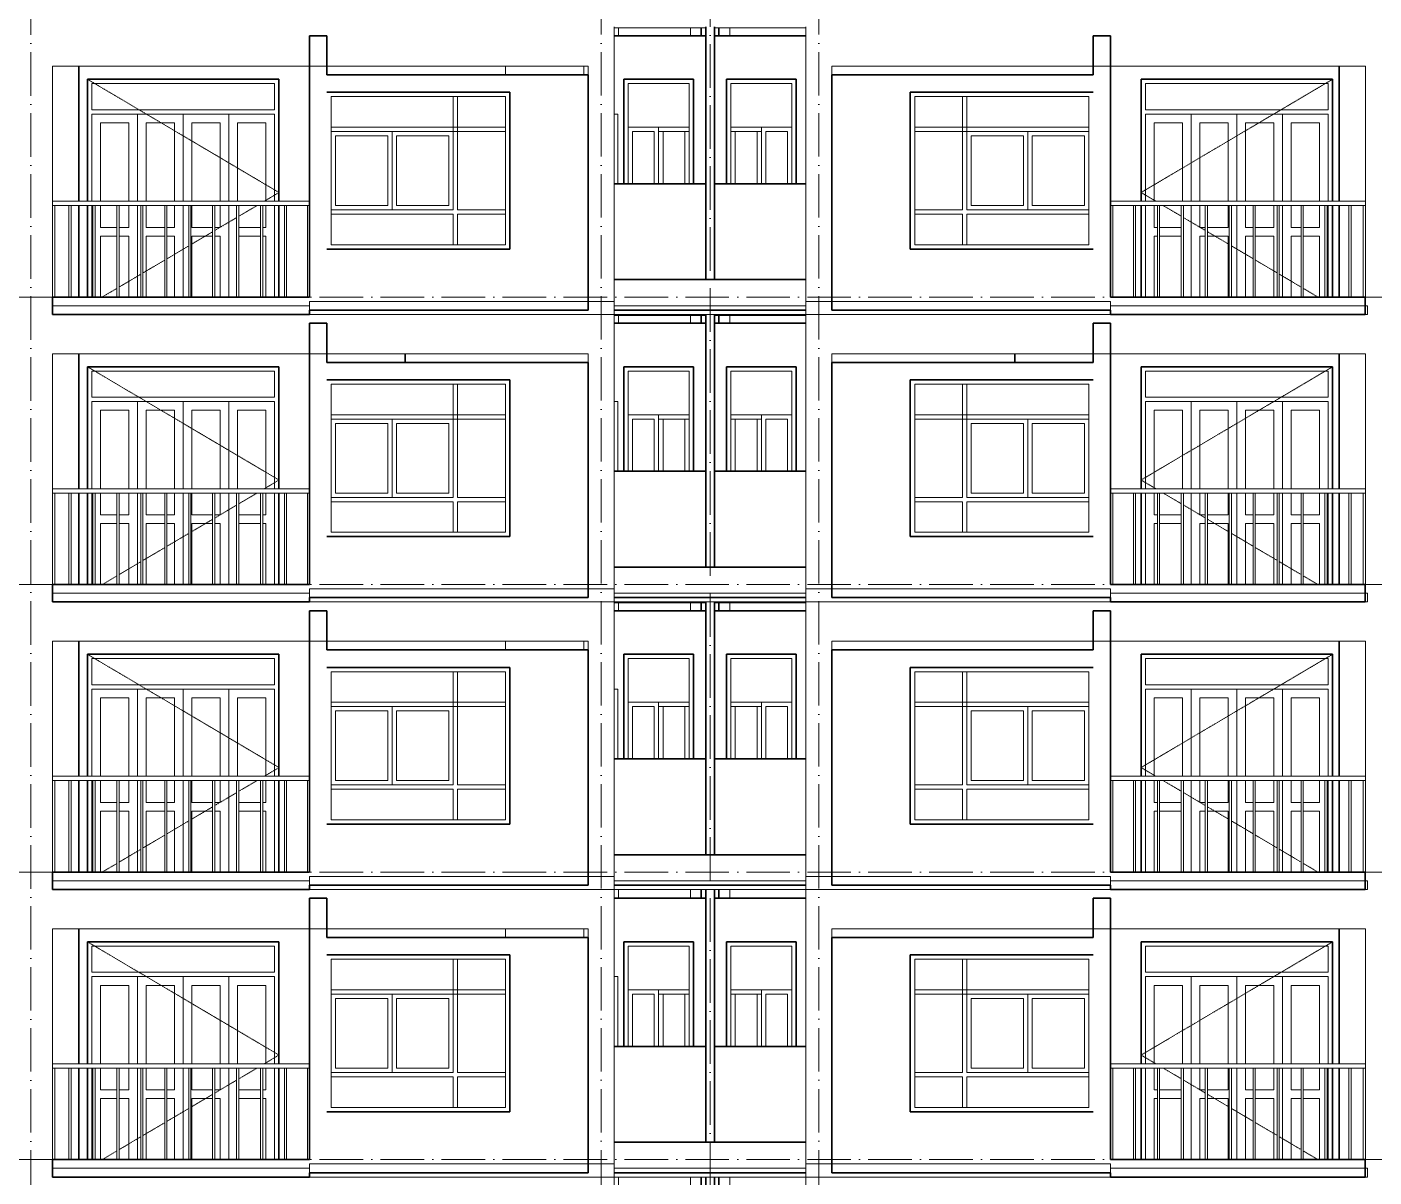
# Model space of a CAD drawing. Header units: millimetres. Extents: x -99196 to 12099, y -10111 to 93550.
# Drawn here: x -17046 to -1576, y 64600 to 77800 of the extents above; entities that cross this region are included whole.
import ezdxf

# ---------------------------------------------------------------- set-up
doc = ezdxf.new("R2010")
doc.units = ezdxf.units.MM
doc.linetypes.add('Dash 1_16__2_', pattern=[3.175, 1.5875, -1.5875])
doc.linetypes.add('Grid Line', pattern=[14, 10, -2, 0, -2])
for name, color, linetype, lineweight in [('CUA', 31, 'Continuous', 9), ('NET CAT', 3, 'Continuous', 5), ('NET CATConcrete', 3, 'Continuous', 5), ('NET THAY 1', 41, 'Continuous', 5), ('NET THAY 2', 55, 'Continuous', 5), ('NET-THAY', 2, 'Continuous', 15), ('TRUC', 225, 'Continuous', 5)]:
    doc.layers.add(name, color=color, linetype=linetype, lineweight=lineweight)

# ---------------------------------------------------------------- blocks, each defined once
blk = doc.blocks.new('ALC1807-ASCENT PLAZA-TANG DIEN HINH-TANG 5_rvt-13-MẶT ĐỨNG 14-1')
at = {"layer": 'NET-THAY', "color": 50, "lineweight": 35}
for p, q in [((-9301, 64500), (-9301, 64600)), ((-9251, 61700), (-9251, 64600)), ((-9151, 64600), (-9151, 61700)), ((-9101, 64600), (-9101, 64500))]:
    blk.add_line(p, q, dxfattribs=at)
blk = doc.blocks.new('CUA LO GIA - DB6-60239-MẶT ĐỨNG 14-1')
at = {"layer": 'CUA', "color": 90, "linetype": 'Dash 1_16__2_'}
for p, q in [((-4251, 23100), (-2051, 24400)), ((-4251, 23100), (-4081, 23000)), ((-3997, 22950), (-3789, 22828)), ((-3764, 22813), (-3514, 22665)), ((-3489, 22650), (-3239, 22503)), ((-3214, 22488), (-2964, 22340)), ((-2939, 22325), (-2689, 22178)), ((-2664, 22163), (-2414, 22015)), ((-2389, 22000), (-2220, 21900))]:
    blk.add_line(p, q, dxfattribs=at)
at = {"layer": 'CUA', "color": 90}
for p, q in [((-2051, 24400), (-4251, 24400)), ((-4251, 24400), (-4251, 23000)), ((-4201, 24050), (-4201, 24350)), ((-4201, 24350), (-2101, 24350)), ((-2101, 24350), (-2101, 24050)), ((-2051, 23000), (-2051, 24400)), ((-2101, 24050), (-4201, 24050)), ((-4201, 24000), (-2101, 24000)), ((-4201, 23000), (-4201, 24000)), ((-3676, 23000), (-3676, 24000)), ((-3151, 24000), (-3676, 24000)), ((-3151, 24000), (-3151, 23000)), ((-2626, 24000), (-3151, 24000)), ((-3151, 23000), (-3151, 24000)), ((-2626, 24000), (-2626, 23000)), ((-2101, 24000), (-2101, 23000)), ((-4101, 23900), (-4101, 23000)), ((-4101, 23900), (-3776, 23900)), ((-3776, 23000), (-3776, 23900)), ((-3576, 23900), (-3251, 23900)), ((-3576, 23900), (-3576, 23000)), ((-3251, 23000), (-3251, 23900)), ((-3051, 23900), (-3051, 23000)), ((-3051, 23900), (-2726, 23900)), ((-2726, 23000), (-2726, 23900)), ((-2526, 23900), (-2201, 23900)), ((-2526, 23900), (-2526, 23000)), ((-2201, 23000), (-2201, 23900)), ((-4251, 22950), (-4251, 21900)), ((-4201, 21900), (-4201, 22950)), ((-4101, 22950), (-4101, 22700)), ((-3676, 21900), (-3676, 22950)), ((-3576, 22950), (-3576, 22700)), ((-3251, 22700), (-3251, 22950)), ((-3151, 22950), (-3151, 21900)), ((-3151, 21900), (-3151, 22950)), ((-3051, 22950), (-3051, 22700)), ((-2726, 22700), (-2726, 22950)), ((-2626, 22950), (-2626, 21900)), ((-2526, 22950), (-2526, 22700)), ((-2201, 22700), (-2201, 22950)), ((-2101, 22950), (-2101, 21900)), ((-2051, 21900), (-2051, 22950)), ((-4101, 22700), (-4064, 22700)), ((-4064, 22600), (-4101, 22600)), ((-4101, 22600), (-4101, 21900)), ((-4039, 22700), (-3789, 22700)), ((-3789, 22600), (-4039, 22600)), ((-3576, 22700), (-3514, 22700)), ((-3576, 22600), (-3576, 21900)), ((-3514, 22600), (-3576, 22600)), ((-3489, 22700), (-3251, 22700)), ((-3251, 22600), (-3489, 22600)), ((-3251, 21900), (-3251, 22600)), ((-3051, 22700), (-2964, 22700)), ((-2964, 22600), (-3051, 22600)), ((-3051, 22600), (-3051, 21900)), ((-2939, 22700), (-2726, 22700)), ((-2726, 22600), (-2939, 22600)), ((-2726, 21900), (-2726, 22600)), ((-2526, 22700), (-2414, 22700)), ((-2526, 22600), (-2526, 21900)), ((-2414, 22600), (-2526, 22600)), ((-2389, 22700), (-2201, 22700)), ((-2201, 22600), (-2389, 22600)), ((-2201, 21900), (-2201, 22600))]:
    blk.add_line(p, q, dxfattribs=at)
blk = doc.blocks.new('X-PHONG NGU 2 - X-PHONG NGU 2_Recovery_-201132-MẶT ĐỨNG 14-1')
at = {"layer": 'CUA', "color": 90}
for p, q in [((-6851, 24200), (-4851, 24200)), ((-6851, 24200), (-6851, 22500)), ((-6251, 24200), (-6301, 24200)), ((-6301, 22900), (-6301, 24200)), ((-6251, 24200), (-6251, 22900)), ((-4851, 22500), (-4851, 24200)), ((-4851, 23850), (-6851, 23850)), ((-6851, 23850), (-6851, 23800)), ((-4851, 23800), (-4851, 23850)), ((-6851, 23800), (-4851, 23800)), ((-6201, 23750), (-6201, 22950)), ((-6201, 23750), (-5601, 23750)), ((-5601, 22950), (-5601, 23750)), ((-5551, 22900), (-5551, 23800)), ((-4851, 23800), (-5551, 23800)), ((-5501, 23750), (-4901, 23750)), ((-5501, 23750), (-5501, 22950)), ((-4901, 22950), (-4901, 23750)), ((-4851, 23800), (-4851, 22900)), ((-6851, 22900), (-6301, 22900)), ((-6851, 22850), (-6851, 22900)), ((-6251, 22900), (-4851, 22900)), ((-6201, 22950), (-5601, 22950)), ((-4851, 22900), (-5551, 22900)), ((-5501, 22950), (-4901, 22950)), ((-4851, 22900), (-4851, 22850)), ((-6301, 22850), (-6851, 22850)), ((-6301, 22500), (-6301, 22850)), ((-6251, 22850), (-6251, 22500)), ((-4851, 22850), (-6251, 22850)), ((-6851, 22500), (-4851, 22500)), ((-6251, 22500), (-6301, 22500))]:
    blk.add_line(p, q, dxfattribs=at)
blk = doc.blocks.new('X-PHONG NGU 1 - X-PHONG NGU 850-201135-MẶT ĐỨNG 14-1')
at = {"layer": 'CUA', "color": 90}
for p, q in [((-8211, 24400), (-9011, 24400)), ((-9011, 23200), (-9011, 24400)), ((-8961, 24350), (-8961, 23200)), ((-8961, 24350), (-8261, 24350)), ((-8261, 23200), (-8261, 24350)), ((-8211, 24400), (-8211, 23200)), ((-8961, 23850), (-8611, 23850)), ((-8611, 23200), (-8611, 23850)), ((-8261, 23850), (-8611, 23850)), ((-8261, 23850), (-8261, 23200)), ((-8961, 23800), (-8611, 23800)), ((-8911, 23800), (-8911, 23200)), ((-8911, 23800), (-8661, 23800)), ((-8661, 23200), (-8661, 23800)), ((-8561, 23800), (-8311, 23800)), ((-8561, 23800), (-8561, 23200)), ((-8311, 23200), (-8311, 23800))]:
    blk.add_line(p, q, dxfattribs=at)
blk = doc.blocks.new('Railing - 25mm-V356-MẶT ĐỨNG 14-1')
at = {"layer": 'NET THAY 2', "color": 90, "lineweight": 9}
for p, q in [((-1864, 21900), (-1864, 22950)), ((-1839, 21900), (-1839, 22950))]:
    blk.add_line(p, q, dxfattribs=at)
blk = doc.blocks.new('Railing - 25mm-V357-MẶT ĐỨNG 14-1')
at = {"layer": 'NET THAY 2', "color": 90, "lineweight": 9}
blk.add_line((-1701, 21900), (-1701, 22950), dxfattribs=at)
blk = doc.blocks.new('Railing - 25mm-V358-MẶT ĐỨNG 14-1')
at = {"layer": 'NET THAY 2', "color": 90, "lineweight": 9}
blk.add_line((-4577, 21900), (-4577, 22950), dxfattribs=at)
blk = doc.blocks.new('Railing - Railing-V369-MẶT ĐỨNG 14-1')
for name, p in [('Railing - 25mm-V358-MẶT ĐỨNG 14-1', (0, 3300)), ('Railing - 25mm-V356-MẶT ĐỨNG 14-1', (-2475, 3300)), ('Railing - 25mm-V356-MẶT ĐỨNG 14-1', (-2200, 3300)), ('Railing - 25mm-V356-MẶT ĐỨNG 14-1', (-1925, 3300)), ('Railing - 25mm-V356-MẶT ĐỨNG 14-1', (-1650, 3300)), ('Railing - 25mm-V356-MẶT ĐỨNG 14-1', (-1375, 3300)), ('Railing - 25mm-V356-MẶT ĐỨNG 14-1', (-1100, 3300)), ('Railing - 25mm-V356-MẶT ĐỨNG 14-1', (-825, 3300)), ('Railing - 25mm-V356-MẶT ĐỨNG 14-1', (-550, 3300)), ('Railing - 25mm-V356-MẶT ĐỨNG 14-1', (-275, 3300)), ('Railing - 25mm-V356-MẶT ĐỨNG 14-1', (0, 3300)), ('Railing - 25mm-V357-MẶT ĐỨNG 14-1', (0, 3300))]:
    blk.add_blockref(name, p)
blk = doc.blocks.new('Top Rail Type - Top Rail_Internal_-208136-MẶT ĐỨNG 14-1')
at = {"layer": 'NET THAY 1', "color": 90, "lineweight": 9}
for p, q in [((-1676, 23000), (-4601, 23000)), ((-1676, 22950), (-4601, 22950))]:
    blk.add_line(p, q, dxfattribs=at)
blk = doc.blocks.new('CUA LO GIA - DB6-202766-MẶT ĐỨNG 14-1')
at = {"layer": 'CUA', "color": 90, "linetype": 'Dash 1_16__2_'}
for p, q in [((-14151, 23100), (-16351, 24400)), ((-14151, 23100), (-14320, 23000)), ((-14404, 22950), (-14613, 22827)), ((-14638, 22812), (-14888, 22664)), ((-14913, 22649), (-15163, 22502)), ((-15188, 22487), (-15438, 22339)), ((-15463, 22324), (-15713, 22177)), ((-15738, 22162), (-15988, 22014)), ((-16013, 21999), (-16181, 21900))]:
    blk.add_line(p, q, dxfattribs=at)
at = {"layer": 'CUA', "color": 90}
for p, q in [((-16351, 24400), (-16351, 23000)), ((-14151, 24400), (-16351, 24400)), ((-16301, 24050), (-16301, 24350)), ((-16301, 24350), (-14201, 24350)), ((-14201, 24350), (-14201, 24050)), ((-14151, 23000), (-14151, 24400)), ((-14201, 24050), (-16301, 24050)), ((-16301, 23000), (-16301, 24000)), ((-16301, 24000), (-14201, 24000)), ((-15776, 23000), (-15776, 24000)), ((-15251, 24000), (-15776, 24000)), ((-14726, 24000), (-15251, 24000)), ((-15251, 23000), (-15251, 24000)), ((-15251, 24000), (-15251, 23000)), ((-14726, 24000), (-14726, 23000)), ((-14201, 24000), (-14201, 23000)), ((-16201, 23900), (-16201, 23000)), ((-16201, 23900), (-15876, 23900)), ((-15876, 23000), (-15876, 23900)), ((-15676, 23900), (-15351, 23900)), ((-15676, 23900), (-15676, 23000)), ((-15351, 23000), (-15351, 23900)), ((-15151, 23900), (-15151, 23000)), ((-15151, 23900), (-14826, 23900)), ((-14826, 23000), (-14826, 23900)), ((-14626, 23900), (-14301, 23900)), ((-14626, 23900), (-14626, 23000)), ((-14301, 23000), (-14301, 23900)), ((-16351, 22950), (-16351, 21900)), ((-16301, 21900), (-16301, 22950)), ((-16201, 22950), (-16201, 22700)), ((-15876, 22700), (-15876, 22950)), ((-15776, 21900), (-15776, 22950)), ((-15676, 22950), (-15676, 22700)), ((-15351, 22700), (-15351, 22950)), ((-15251, 21900), (-15251, 22950)), ((-15251, 22950), (-15251, 21900)), ((-15151, 22950), (-15151, 22700)), ((-14826, 22700), (-14826, 22950)), ((-14726, 22950), (-14726, 21900)), ((-14301, 22700), (-14301, 22950)), ((-14201, 22950), (-14201, 21900)), ((-14151, 21900), (-14151, 22950)), ((-16201, 22700), (-16013, 22700)), ((-16013, 22600), (-16201, 22600)), ((-16201, 22600), (-16201, 21900)), ((-15988, 22700), (-15876, 22700)), ((-15876, 22600), (-15988, 22600)), ((-15876, 21900), (-15876, 22600)), ((-15676, 22700), (-15463, 22700)), ((-15676, 22600), (-15676, 21900)), ((-15463, 22600), (-15676, 22600)), ((-15438, 22700), (-15351, 22700)), ((-15351, 22600), (-15438, 22600)), ((-15351, 21900), (-15351, 22600)), ((-15151, 22700), (-14913, 22700)), ((-14913, 22600), (-15151, 22600)), ((-15151, 22600), (-15151, 21900)), ((-14888, 22700), (-14826, 22700)), ((-14826, 22600), (-14888, 22600)), ((-14826, 21900), (-14826, 22600)), ((-14613, 22700), (-14363, 22700)), ((-14363, 22600), (-14613, 22600)), ((-14338, 22700), (-14301, 22700)), ((-14301, 22600), (-14338, 22600)), ((-14301, 21900), (-14301, 22600))]:
    blk.add_line(p, q, dxfattribs=at)
blk = doc.blocks.new('X-PHONG NGU 2 - X-PHONG NGU 2_Recovery_-V359-MẶT ĐỨNG 14-1')
at = {"layer": 'CUA', "color": 90}
for p, q in [((-13551, 24200), (-13551, 22500)), ((-13551, 24200), (-11551, 24200)), ((-12101, 24200), (-12151, 24200)), ((-12151, 22900), (-12151, 24200)), ((-12101, 24200), (-12101, 22900)), ((-11551, 22500), (-11551, 24200)), ((-13551, 23850), (-13551, 23800)), ((-11551, 23850), (-13551, 23850)), ((-11551, 23800), (-11551, 23850)), ((-13551, 23800), (-11551, 23800)), ((-12851, 23800), (-13551, 23800)), ((-13551, 22900), (-13551, 23800)), ((-13501, 23750), (-13501, 22950)), ((-13501, 23750), (-12901, 23750)), ((-12901, 22950), (-12901, 23750)), ((-12851, 23800), (-12851, 22900)), ((-12801, 23750), (-12201, 23750)), ((-12801, 23750), (-12801, 22950)), ((-12201, 22950), (-12201, 23750)), ((-13551, 22900), (-12151, 22900)), ((-13551, 22850), (-13551, 22900)), ((-12851, 22900), (-13551, 22900)), ((-13501, 22950), (-12901, 22950)), ((-12801, 22950), (-12201, 22950)), ((-12101, 22900), (-11551, 22900)), ((-11551, 22900), (-11551, 22850)), ((-12151, 22850), (-13551, 22850)), ((-12151, 22500), (-12151, 22850)), ((-12101, 22850), (-12101, 22500)), ((-11551, 22850), (-12101, 22850)), ((-13551, 22500), (-11551, 22500)), ((-12101, 22500), (-12151, 22500))]:
    blk.add_line(p, q, dxfattribs=at)
blk = doc.blocks.new('X-PHONG NGU 1 - X-PHONG NGU 850-202769-MẶT ĐỨNG 14-1')
at = {"layer": 'CUA', "color": 90}
for p, q in [((-10191, 23200), (-10191, 24400)), ((-9391, 24400), (-10191, 24400)), ((-10141, 24350), (-10141, 23200)), ((-10141, 24350), (-9441, 24350)), ((-9441, 23200), (-9441, 24350)), ((-9391, 24400), (-9391, 23200)), ((-9791, 23850), (-10141, 23850)), ((-10141, 23200), (-10141, 23850)), ((-9791, 23850), (-9791, 23200)), ((-9791, 23850), (-9441, 23850)), ((-10091, 23800), (-10091, 23200)), ((-10091, 23800), (-9841, 23800)), ((-9841, 23200), (-9841, 23800)), ((-9791, 23800), (-9441, 23800)), ((-9741, 23800), (-9491, 23800)), ((-9741, 23800), (-9741, 23200)), ((-9491, 23200), (-9491, 23800))]:
    blk.add_line(p, q, dxfattribs=at)
blk = doc.blocks.new('Railing - Railing-227105-MẶT ĐỨNG 14-1')
at = {"extrusion": (0, 0, -1), "zscale": -1}
for name, p in [('Railing - 25mm-V357-MẶT ĐỨNG 14-1', (18426, 0)), ('Railing - 25mm-V356-MẶT ĐỨNG 14-1', (18402, 0)), ('Railing - 25mm-V356-MẶT ĐỨNG 14-1', (18127, 0)), ('Railing - 25mm-V356-MẶT ĐỨNG 14-1', (17852, 0)), ('Railing - 25mm-V356-MẶT ĐỨNG 14-1', (17577, 0)), ('Railing - 25mm-V356-MẶT ĐỨNG 14-1', (17302, 0)), ('Railing - 25mm-V356-MẶT ĐỨNG 14-1', (17027, 0)), ('Railing - 25mm-V356-MẶT ĐỨNG 14-1', (16752, 0)), ('Railing - 25mm-V356-MẶT ĐỨNG 14-1', (16477, 0)), ('Railing - 25mm-V356-MẶT ĐỨNG 14-1', (16202, 0)), ('Railing - 25mm-V356-MẶT ĐỨNG 14-1', (15927, 0)), ('Railing - 25mm-V358-MẶT ĐỨNG 14-1', (18402, 0))]:
    blk.add_blockref(name, p, dxfattribs=at)
blk = doc.blocks.new('Top Rail Type - Top Rail_Internal_-227106-MẶT ĐỨNG 14-1')
at = {"layer": 'NET THAY 1', "color": 90, "lineweight": 9}
for p, q in [((-13801, 23000), (-16751, 23000)), ((-16751, 22950), (-13801, 22950))]:
    blk.add_line(p, q, dxfattribs=at)
blk = doc.blocks.new('CUA SAN PHOI LUA - CUA SAN PHOI LUA-202767-MẶT ĐỨNG 14-1')
at = {"layer": 'CUA', "color": 90}
for q in [(-10301, 24000), (-10261, 23200)]:
    blk.add_line((-10261, 24000), q, dxfattribs=at)
blk = doc.blocks.new('ALC1807-ASCENT PLAZA-TANG DIEN HINH-TANG 5_rvt-14-MẶT ĐỨNG 14-1')
at = {"layer": 'NET-THAY', "color": 50, "lineweight": 35}
for p, q in [((-13801, 64800), (-13801, 67800)), ((-13801, 67800), (-13601, 67800)), ((-13601, 67800), (-13601, 67350)), ((-9301, 67800), (-10301, 67800)), ((-9301, 67800), (-9301, 67900)), ((-9301, 67800), (-9251, 67800)), ((-9251, 65000), (-9251, 67900)), ((-9151, 67900), (-9151, 65000)), ((-9151, 67800), (-9101, 67800)), ((-9101, 67900), (-9101, 67800)), ((-8101, 67800), (-9101, 67800)), ((-4801, 67350), (-4801, 67800)), ((-4801, 67800), (-4601, 67800)), ((-4601, 67800), (-4601, 64800)), ((-16451, 65900), (-16451, 67450)), ((-1976, 67450), (-1976, 65900)), ((-16351, 65900), (-16351, 67300)), ((-16351, 67300), (-14151, 67300)), ((-14151, 67300), (-14151, 65900)), ((-10601, 67350), (-13601, 67350)), ((-10601, 64650), (-10601, 67350)), ((-10191, 67300), (-9391, 67300)), ((-10191, 66100), (-10191, 67300)), ((-9391, 67300), (-9391, 66100)), ((-9011, 67300), (-8211, 67300)), ((-9011, 66100), (-9011, 67300)), ((-8211, 67300), (-8211, 66100)), ((-4801, 67350), (-7801, 67350)), ((-7801, 67350), (-7801, 64650)), ((-4251, 65900), (-4251, 67300)), ((-4251, 67300), (-2051, 67300)), ((-2051, 67300), (-2051, 65900)), ((-13601, 67150), (-11501, 67150)), ((-11501, 67150), (-11501, 65350)), ((-6901, 65350), (-6901, 67150)), ((-6901, 67150), (-4801, 67150)), ((-9251, 66100), (-10301, 66100)), ((-8101, 66100), (-9141, 66100)), ((-16451, 64800), (-16451, 65850)), ((-16351, 64800), (-16351, 65850)), ((-14151, 65850), (-14151, 64800)), ((-4251, 64800), (-4251, 65850)), ((-2051, 65850), (-2051, 64800)), ((-1976, 65850), (-1976, 64800)), ((-11501, 65350), (-13601, 65350)), ((-4801, 65350), (-6901, 65350)), ((-9251, 65000), (-10301, 65000)), ((-8101, 65000), (-9251, 65000)), ((-13801, 64800), (-16751, 64800)), ((-16751, 64800), (-16751, 64600)), ((-1676, 64800), (-4601, 64800)), ((-1676, 64600), (-1676, 64800)), ((-16751, 64600), (-13801, 64600)), ((-13601, 64650), (-13801, 64650)), ((-13801, 64600), (-13801, 64650)), ((-13601, 64650), (-10601, 64650)), ((-10301, 64650), (-9251, 64650)), ((-9251, 64650), (-8101, 64650)), ((-7801, 64650), (-4801, 64650)), ((-4601, 64650), (-4801, 64650)), ((-4601, 64650), (-4601, 64600)), ((-4601, 64600), (-1676, 64600))]:
    blk.add_line(p, q, dxfattribs=at)
at = {"color": 50, "lineweight": 35}
for name, p in [('CUA LO GIA - DB6-202766-MẶT ĐỨNG 14-1', (0, 42900)), ('X-PHONG NGU 1 - X-PHONG NGU 850-202769-MẶT ĐỨNG 14-1', (0, 42900)), ('X-PHONG NGU 1 - X-PHONG NGU 850-201135-MẶT ĐỨNG 14-1', (0, 42900)), ('CUA LO GIA - DB6-60239-MẶT ĐỨNG 14-1', (0, 42900)), ('X-PHONG NGU 2 - X-PHONG NGU 2_Recovery_-V359-MẶT ĐỨNG 14-1', (0, 42900)), ('X-PHONG NGU 2 - X-PHONG NGU 2_Recovery_-201132-MẶT ĐỨNG 14-1', (0, 42900)), ('CUA SAN PHOI LUA - CUA SAN PHOI LUA-202767-MẶT ĐỨNG 14-1', (0, 42900)), ('Top Rail Type - Top Rail_Internal_-227106-MẶT ĐỨNG 14-1', (0, 42900)), ('Railing - Railing-227105-MẶT ĐỨNG 14-1', (0, 42900)), ('Top Rail Type - Top Rail_Internal_-208136-MẶT ĐỨNG 14-1', (0, 42900)), ('Railing - Railing-V369-MẶT ĐỨNG 14-1', (0, 39600))]:
    blk.add_blockref(name, p, dxfattribs=at)
blk = doc.blocks.new('ALC1807-ASCENT PLAZA-TANG DIEN HINH-TANG 5_rvt-15-MẶT ĐỨNG 14-1')
at = {"layer": 'NET-THAY', "color": 50, "lineweight": 35}
for p, q in [((-9301, 71100), (-9301, 71190)), ((-9251, 68300), (-9251, 71200)), ((-9151, 71200), (-9151, 68300)), ((-9101, 71190), (-9101, 71100)), ((-13801, 68100), (-13801, 71100)), ((-13801, 71100), (-13601, 71100)), ((-13601, 71100), (-13601, 70650)), ((-9301, 71100), (-10301, 71100)), ((-9301, 71100), (-9251, 71100)), ((-9151, 71100), (-9101, 71100)), ((-8101, 71100), (-9101, 71100)), ((-4801, 70650), (-4801, 71100)), ((-4801, 71100), (-4601, 71100)), ((-4601, 71100), (-4601, 68100)), ((-16451, 69200), (-16451, 70750)), ((-1976, 70750), (-1976, 69200)), ((-16351, 69200), (-16351, 70600)), ((-16351, 70600), (-14151, 70600)), ((-14151, 70600), (-14151, 69200)), ((-10601, 70650), (-13601, 70650)), ((-10601, 67950), (-10601, 70650)), ((-10191, 70600), (-9391, 70600)), ((-10191, 69400), (-10191, 70600)), ((-9391, 70600), (-9391, 69400)), ((-9011, 70600), (-8211, 70600)), ((-9011, 69400), (-9011, 70600)), ((-8211, 70600), (-8211, 69400)), ((-4801, 70650), (-7801, 70650)), ((-7801, 70650), (-7801, 67950)), ((-4251, 69200), (-4251, 70600)), ((-4251, 70600), (-2051, 70600)), ((-2051, 70600), (-2051, 69200)), ((-13601, 70450), (-11501, 70450)), ((-11501, 70450), (-11501, 68650)), ((-6901, 68650), (-6901, 70450)), ((-6901, 70450), (-4801, 70450)), ((-9251, 69400), (-10301, 69400)), ((-8101, 69400), (-9141, 69400)), ((-16451, 68100), (-16451, 69150)), ((-16351, 68100), (-16351, 69150)), ((-14151, 69150), (-14151, 68100)), ((-4251, 68100), (-4251, 69150)), ((-2051, 69150), (-2051, 68100)), ((-1976, 69150), (-1976, 68100)), ((-11501, 68650), (-13601, 68650)), ((-4801, 68650), (-6901, 68650)), ((-9251, 68300), (-10301, 68300)), ((-8101, 68300), (-9251, 68300)), ((-13801, 68100), (-16751, 68100)), ((-16751, 68100), (-16751, 67900)), ((-1676, 68100), (-4601, 68100)), ((-1676, 67900), (-1676, 68100)), ((-13601, 67950), (-13801, 67950)), ((-13801, 67900), (-13801, 67950)), ((-13601, 67950), (-10601, 67950)), ((-10301, 67950), (-9251, 67950)), ((-9251, 67950), (-8101, 67950)), ((-7801, 67950), (-4801, 67950)), ((-4601, 67950), (-4801, 67950)), ((-4601, 67950), (-4601, 67900)), ((-16751, 67900), (-13801, 67900)), ((-4601, 67900), (-1676, 67900))]:
    blk.add_line(p, q, dxfattribs=at)
at = {"color": 50, "lineweight": 35}
for name, p in [('CUA LO GIA - DB6-202766-MẶT ĐỨNG 14-1', (0, 46200)), ('X-PHONG NGU 1 - X-PHONG NGU 850-202769-MẶT ĐỨNG 14-1', (0, 46200)), ('X-PHONG NGU 1 - X-PHONG NGU 850-201135-MẶT ĐỨNG 14-1', (0, 46200)), ('CUA LO GIA - DB6-60239-MẶT ĐỨNG 14-1', (0, 46200)), ('X-PHONG NGU 2 - X-PHONG NGU 2_Recovery_-V359-MẶT ĐỨNG 14-1', (0, 46200)), ('X-PHONG NGU 2 - X-PHONG NGU 2_Recovery_-201132-MẶT ĐỨNG 14-1', (0, 46200)), ('CUA SAN PHOI LUA - CUA SAN PHOI LUA-202767-MẶT ĐỨNG 14-1', (0, 46200)), ('Top Rail Type - Top Rail_Internal_-227106-MẶT ĐỨNG 14-1', (0, 46200)), ('Top Rail Type - Top Rail_Internal_-208136-MẶT ĐỨNG 14-1', (0, 46200)), ('Railing - Railing-227105-MẶT ĐỨNG 14-1', (0, 46200)), ('Railing - Railing-V369-MẶT ĐỨNG 14-1', (0, 42900))]:
    blk.add_blockref(name, p, dxfattribs=at)
blk = doc.blocks.new('ALC1807-ASCENT PLAZA-TANG DIEN HINH-TANG 5_rvt-16-MẶT ĐỨNG 14-1')
at = {"layer": 'NET-THAY', "color": 50, "lineweight": 35}
for p, q in [((-9301, 74400), (-9301, 74490)), ((-9251, 71600), (-9251, 74500)), ((-9151, 74500), (-9151, 71600)), ((-9101, 74490), (-9101, 74400)), ((-13801, 71400), (-13801, 74400)), ((-13801, 74400), (-13601, 74400)), ((-13601, 74400), (-13601, 73950)), ((-9301, 74400), (-10301, 74400)), ((-9301, 74400), (-9251, 74400)), ((-9151, 74400), (-9101, 74400)), ((-8101, 74400), (-9101, 74400)), ((-4801, 73950), (-4801, 74400)), ((-4801, 74400), (-4601, 74400)), ((-4601, 74400), (-4601, 71400)), ((-16451, 72500), (-16451, 74050)), ((-10601, 73950), (-13601, 73950)), ((-12701, 74050), (-12701, 73950)), ((-10601, 71250), (-10601, 73950)), ((-4801, 73950), (-7801, 73950)), ((-7801, 73950), (-7801, 71250)), ((-5701, 73950), (-5701, 74050)), ((-1976, 74050), (-1976, 72500)), ((-16351, 72500), (-16351, 73900)), ((-16351, 73900), (-14151, 73900)), ((-14151, 73900), (-14151, 72500)), ((-10191, 73900), (-9391, 73900)), ((-10191, 72700), (-10191, 73900)), ((-9391, 73900), (-9391, 72700)), ((-9011, 73900), (-8211, 73900)), ((-9011, 72700), (-9011, 73900)), ((-8211, 73900), (-8211, 72700)), ((-4251, 72500), (-4251, 73900)), ((-4251, 73900), (-2051, 73900)), ((-2051, 73900), (-2051, 72500)), ((-13601, 73750), (-11501, 73750)), ((-11501, 73750), (-11501, 71950)), ((-6901, 71950), (-6901, 73750)), ((-6901, 73750), (-4801, 73750)), ((-9251, 72700), (-10301, 72700)), ((-8101, 72700), (-9141, 72700)), ((-16451, 71400), (-16451, 72450)), ((-16351, 71400), (-16351, 72450)), ((-14151, 72450), (-14151, 71400)), ((-4251, 71400), (-4251, 72450)), ((-2051, 72450), (-2051, 71400)), ((-1976, 72450), (-1976, 71400)), ((-11501, 71950), (-13601, 71950)), ((-4801, 71950), (-6901, 71950)), ((-9251, 71600), (-10301, 71600)), ((-8101, 71600), (-9251, 71600)), ((-13801, 71400), (-16751, 71400)), ((-16751, 71400), (-16751, 71200)), ((-1676, 71400), (-4601, 71400)), ((-1676, 71200), (-1676, 71400)), ((-16751, 71200), (-13801, 71200)), ((-13601, 71250), (-13801, 71250)), ((-13801, 71200), (-13801, 71250)), ((-13601, 71250), (-10601, 71250)), ((-10301, 71250), (-9251, 71250)), ((-9251, 71250), (-8101, 71250)), ((-7801, 71250), (-4801, 71250)), ((-4601, 71250), (-4801, 71250)), ((-4601, 71250), (-4601, 71200)), ((-4601, 71200), (-1676, 71200))]:
    blk.add_line(p, q, dxfattribs=at)
at = {"layer": 'NET-THAY', "color": 90, "lineweight": 9}
for p, q in [((-10301, 71190), (-9251, 71190)), ((-9151, 71190), (-8101, 71190))]:
    blk.add_line(p, q, dxfattribs=at)
at = {"color": 50, "lineweight": 35}
for name, p in [('CUA LO GIA - DB6-202766-MẶT ĐỨNG 14-1', (0, 49500)), ('X-PHONG NGU 1 - X-PHONG NGU 850-202769-MẶT ĐỨNG 14-1', (0, 49500)), ('X-PHONG NGU 1 - X-PHONG NGU 850-201135-MẶT ĐỨNG 14-1', (0, 49500)), ('CUA LO GIA - DB6-60239-MẶT ĐỨNG 14-1', (0, 49500)), ('X-PHONG NGU 2 - X-PHONG NGU 2_Recovery_-V359-MẶT ĐỨNG 14-1', (0, 49500)), ('X-PHONG NGU 2 - X-PHONG NGU 2_Recovery_-201132-MẶT ĐỨNG 14-1', (0, 49500)), ('CUA SAN PHOI LUA - CUA SAN PHOI LUA-202767-MẶT ĐỨNG 14-1', (0, 49500)), ('Top Rail Type - Top Rail_Internal_-227106-MẶT ĐỨNG 14-1', (0, 49500)), ('Railing - Railing-227105-MẶT ĐỨNG 14-1', (0, 49500)), ('Top Rail Type - Top Rail_Internal_-208136-MẶT ĐỨNG 14-1', (0, 49500)), ('Railing - Railing-V369-MẶT ĐỨNG 14-1', (0, 46200))]:
    blk.add_blockref(name, p, dxfattribs=at)
blk = doc.blocks.new('ALC1807-ASCENT PLAZA-TANG DIEN HINH-TANG 5_rvt-17-MẶT ĐỨNG 14-1')
at = {"layer": 'NET-THAY', "color": 50, "lineweight": 35}
for p, q in [((-13801, 74700), (-13801, 77700)), ((-13801, 77700), (-13601, 77700)), ((-13601, 77700), (-13601, 77250)), ((-9301, 77700), (-10301, 77700)), ((-9301, 77700), (-9301, 77790)), ((-9301, 77700), (-9251, 77700)), ((-9251, 74900), (-9251, 77800)), ((-9151, 77800), (-9151, 74900)), ((-9151, 77700), (-9101, 77700)), ((-9101, 77790), (-9101, 77700)), ((-8101, 77700), (-9101, 77700)), ((-4801, 77250), (-4801, 77700)), ((-4801, 77700), (-4601, 77700)), ((-4601, 77700), (-4601, 74700)), ((-16451, 75800), (-16451, 77350)), ((-1976, 77350), (-1976, 75800)), ((-16351, 75800), (-16351, 77200)), ((-16351, 77200), (-14151, 77200)), ((-14151, 77200), (-14151, 75800)), ((-10601, 77250), (-13601, 77250)), ((-10601, 74550), (-10601, 77250)), ((-10191, 77200), (-9391, 77200)), ((-10191, 76000), (-10191, 77200)), ((-9391, 77200), (-9391, 76000)), ((-9011, 77200), (-8211, 77200)), ((-9011, 76000), (-9011, 77200)), ((-8211, 77200), (-8211, 76000)), ((-4801, 77250), (-7801, 77250)), ((-7801, 77250), (-7801, 74550)), ((-4251, 75800), (-4251, 77200)), ((-4251, 77200), (-2051, 77200)), ((-2051, 77200), (-2051, 75800)), ((-13601, 77050), (-11501, 77050)), ((-11501, 77050), (-11501, 75250)), ((-6901, 75250), (-6901, 77050)), ((-6901, 77050), (-4801, 77050)), ((-9251, 76000), (-10301, 76000)), ((-8101, 76000), (-9141, 76000)), ((-16451, 74700), (-16451, 75750)), ((-16351, 74700), (-16351, 75750)), ((-14151, 75750), (-14151, 74700)), ((-4251, 74700), (-4251, 75750)), ((-2051, 75750), (-2051, 74700)), ((-1976, 75750), (-1976, 74700)), ((-11501, 75250), (-13601, 75250)), ((-4801, 75250), (-6901, 75250)), ((-9251, 74900), (-10301, 74900)), ((-8101, 74900), (-9251, 74900)), ((-13801, 74700), (-16751, 74700)), ((-16751, 74700), (-16751, 74500)), ((-1676, 74700), (-4601, 74700)), ((-1676, 74500), (-1676, 74700)), ((-16751, 74500), (-13801, 74500)), ((-13601, 74550), (-13801, 74550)), ((-13801, 74500), (-13801, 74550)), ((-13601, 74550), (-10601, 74550)), ((-10301, 74550), (-9251, 74550)), ((-9251, 74550), (-8101, 74550)), ((-7801, 74550), (-4801, 74550)), ((-4601, 74550), (-4801, 74550)), ((-4601, 74550), (-4601, 74500)), ((-4601, 74500), (-1676, 74500))]:
    blk.add_line(p, q, dxfattribs=at)
at = {"layer": 'NET-THAY', "color": 90, "lineweight": 9}
for p, q in [((-10301, 74490), (-9251, 74490)), ((-9151, 74490), (-8101, 74490))]:
    blk.add_line(p, q, dxfattribs=at)
at = {"color": 50, "lineweight": 35}
for name, p in [('CUA LO GIA - DB6-202766-MẶT ĐỨNG 14-1', (0, 52800)), ('X-PHONG NGU 1 - X-PHONG NGU 850-202769-MẶT ĐỨNG 14-1', (0, 52800)), ('X-PHONG NGU 1 - X-PHONG NGU 850-201135-MẶT ĐỨNG 14-1', (0, 52800)), ('CUA LO GIA - DB6-60239-MẶT ĐỨNG 14-1', (0, 52800)), ('X-PHONG NGU 2 - X-PHONG NGU 2_Recovery_-V359-MẶT ĐỨNG 14-1', (0, 52800)), ('X-PHONG NGU 2 - X-PHONG NGU 2_Recovery_-201132-MẶT ĐỨNG 14-1', (0, 52800)), ('CUA SAN PHOI LUA - CUA SAN PHOI LUA-202767-MẶT ĐỨNG 14-1', (0, 52800)), ('Top Rail Type - Top Rail_Internal_-227106-MẶT ĐỨNG 14-1', (0, 52800)), ('Railing - Railing-227105-MẶT ĐỨNG 14-1', (0, 52800)), ('Top Rail Type - Top Rail_Internal_-208136-MẶT ĐỨNG 14-1', (0, 52800)), ('Railing - Railing-V369-MẶT ĐỨNG 14-1', (0, 49500))]:
    blk.add_blockref(name, p, dxfattribs=at)
blk = doc.blocks.new('ALC1807-ASCENT PLAZA-TANG DIEN HINH-TANG 5_rvt-18-MẶT ĐỨNG 14-1')
at = {"layer": 'NET-THAY', "color": 90, "lineweight": 9}
for p, q in [((-10301, 77790), (-9251, 77790)), ((-9151, 77790), (-8101, 77790))]:
    blk.add_line(p, q, dxfattribs=at)

msp = doc.modelspace()

# ---------------------------------------------------------------- linework, layer by layer
at = {"layer": 'NET CAT'}
for p, q in [((-10300.5, 77800), (-10300.5, 74650)), ((-10250.5, 77700), (-10250.5, 77790)), ((-9425.5, 77700), (-9425.5, 77790)), ((-8975.5, 77790), (-8975.5, 77700)), ((-8100.5, 74650), (-8100.5, 77800)), ((-16750.5, 74600), (-16750.5, 77350)), ((-11550.5, 77350), (-11550.5, 77250)), ((-10650.5, 77350), (-10650.5, 77250)), ((-10600.5, 74650), (-10600.5, 77350)), ((-7800.5, 77350), (-7800.5, 74650)), ((-1675.5, 74600), (-1675.5, 77350)), ((-16750.5, 74500), (-16750.5, 74600)), ((-10600.5, 74650), (-10300.5, 74650)), ((-8100.5, 74650), (-7800.5, 74650)), ((-1675.5, 74600), (-1650.5, 74600)), ((-1650.5, 74600), (-1650.5, 74500)), ((-10600.5, 74500), (-10300.5, 74500)), ((-10300.5, 74500), (-10300.5, 71350)), ((-10250.5, 74400), (-10250.5, 74490)), ((-9425.5, 74400), (-9425.5, 74490)), ((-8975.5, 74490), (-8975.5, 74400)), ((-8100.5, 74500), (-7800.5, 74500)), ((-8100.5, 71350), (-8100.5, 74500)), ((-1650.5, 74500), (-1675.5, 74500)), ((-16750.5, 71300), (-16750.5, 74050)), ((-10600.5, 71350), (-10600.5, 74050)), ((-7800.5, 74050), (-7800.5, 71350)), ((-1675.5, 71300), (-1675.5, 74050)), ((-10300.5, 71350), (-10600.5, 71350)), ((-7800.5, 71350), (-8100.5, 71350)), ((-16750.5, 71200), (-16750.5, 71300)), ((-10600.5, 71200), (-10300.5, 71200)), ((-10300.5, 71200), (-10300.5, 68050)), ((-10250.5, 71100), (-10250.5, 71190)), ((-9425.5, 71100), (-9425.5, 71190)), ((-8975.5, 71190), (-8975.5, 71100)), ((-8100.5, 71200), (-7800.5, 71200)), ((-8100.5, 68050), (-8100.5, 71200)), ((-1675.5, 71300), (-1650.5, 71300)), ((-1650.5, 71200), (-1675.5, 71200)), ((-1650.5, 71300), (-1650.5, 71200)), ((-16750.5, 68000), (-16750.5, 70750)), ((-11550.5, 70750), (-11550.5, 70650)), ((-10650.5, 70750), (-10650.5, 70650)), ((-10600.5, 68050), (-10600.5, 70750)), ((-7800.5, 70750), (-7800.5, 68050)), ((-1675.5, 68000), (-1675.5, 70750)), ((-16750.5, 67900), (-16750.5, 68000)), ((-10300.5, 68050), (-10600.5, 68050)), ((-7800.5, 68050), (-8100.5, 68050)), ((-1675.5, 68000), (-1650.5, 68000)), ((-1650.5, 68000), (-1650.5, 67900)), ((-10600.5, 67900), (-10300.5, 67900)), ((-10300.5, 67900), (-10300.5, 64750)), ((-10250.5, 67800), (-10250.5, 67900)), ((-9425.5, 67800), (-9425.5, 67900)), ((-8975.5, 67900), (-8975.5, 67800)), ((-8100.5, 67900), (-7800.5, 67900)), ((-8100.5, 64750), (-8100.5, 67900)), ((-1650.5, 67900), (-1675.5, 67900)), ((-16750.5, 64700), (-16750.5, 67450)), ((-11550.5, 67450), (-11550.5, 67350)), ((-10650.5, 67450), (-10650.5, 67350)), ((-10600.5, 64750), (-10600.5, 67450)), ((-7800.5, 67450), (-7800.5, 64750)), ((-1675.5, 64700), (-1675.5, 67450)), ((-16750.5, 64600), (-16750.5, 64700)), ((-10300.5, 64750), (-10600.5, 64750)), ((-7800.5, 64750), (-8100.5, 64750)), ((-1675.5, 64700), (-1650.5, 64700)), ((-1650.5, 64700), (-1650.5, 64600)), ((-10600.5, 64600), (-10300.5, 64600)), ((-10300.5, 64600), (-10300.5, 61450)), ((-10250.5, 64500), (-10250.5, 64600)), ((-9425.5, 64500), (-9425.5, 64600)), ((-8975.5, 64600), (-8975.5, 64500)), ((-8100.5, 64600), (-7800.5, 64600)), ((-8100.5, 61450), (-8100.5, 64600)), ((-1650.5, 64600), (-1675.5, 64600))]:
    msp.add_line(p, q, dxfattribs=at)
at = {"layer": 'NET CATConcrete'}
for p, q in [((-13800.5, 77350), (-16750.5, 77350)), ((-10600.5, 77350), (-13800.5, 77350)), ((-4600.5, 77350), (-7800.5, 77350)), ((-1675.5, 77350), (-4600.5, 77350)), ((-13800.5, 74500), (-16750.5, 74500)), ((-10600.5, 74500), (-13800.5, 74500)), ((-4600.5, 74500), (-7800.5, 74500)), ((-1675.5, 74500), (-4600.5, 74500)), ((-13800.5, 74050), (-16750.5, 74050)), ((-10600.5, 74050), (-13800.5, 74050)), ((-4600.5, 74050), (-7800.5, 74050)), ((-1675.5, 74050), (-4600.5, 74050)), ((-13800.5, 71200), (-16750.5, 71200)), ((-10600.5, 71200), (-13800.5, 71200)), ((-4600.5, 71200), (-7800.5, 71200)), ((-1675.5, 71200), (-4600.5, 71200)), ((-13800.5, 70750), (-16750.5, 70750)), ((-10600.5, 70750), (-13800.5, 70750)), ((-4600.5, 70750), (-7800.5, 70750)), ((-1675.5, 70750), (-4600.5, 70750)), ((-13800.5, 67900), (-16750.5, 67900)), ((-10600.5, 67900), (-13800.5, 67900)), ((-4600.5, 67900), (-7800.5, 67900)), ((-1675.5, 67900), (-4600.5, 67900)), ((-13800.5, 67450), (-16750.5, 67450)), ((-10600.5, 67450), (-13800.5, 67450)), ((-4600.5, 67450), (-7800.5, 67450)), ((-1675.5, 67450), (-4600.5, 67450)), ((-13800.5, 64600), (-16750.5, 64600)), ((-10600.5, 64600), (-13800.5, 64600)), ((-4600.5, 64600), (-7800.5, 64600)), ((-1675.5, 64600), (-4600.5, 64600))]:
    msp.add_line(p, q, dxfattribs=at)
at = {"layer": 'NET-THAY', "lineweight": 9}
for p, q in [((-16750.5, 74600), (-13800.5, 74600)), ((-16750.5, 74500), (-16750.5, 74600)), ((-13800.5, 74650), (-10300.5, 74650)), ((-13800.5, 74650), (-13800.5, 74500)), ((-10300.5, 74650), (-10300.5, 74500)), ((-10300.5, 74600), (-8100.5, 74600)), ((-8100.5, 74650), (-4600.5, 74650)), ((-8100.5, 74650), (-8100.5, 74500)), ((-4600.5, 74650), (-4600.5, 74500)), ((-4600.5, 74600), (-1650.5, 74600)), ((-1650.5, 74500), (-1650.5, 74600)), ((-1650.5, 74500), (-16750.5, 74500)), ((-13800.5, 71350), (-10300.5, 71350)), ((-13800.5, 71350), (-13800.5, 71200)), ((-10300.5, 71350), (-10300.5, 71200)), ((-8100.5, 71350), (-4600.5, 71350)), ((-8100.5, 71350), (-8100.5, 71200)), ((-4600.5, 71350), (-4600.5, 71200)), ((-16750.5, 71300), (-13800.5, 71300)), ((-16750.5, 71200), (-16750.5, 71300)), ((-1650.5, 71200), (-16750.5, 71200)), ((-10300.5, 71300), (-8100.5, 71300)), ((-4600.5, 71300), (-1650.5, 71300)), ((-1650.5, 71200), (-1650.5, 71300)), ((-16750.5, 68000), (-13800.5, 68000)), ((-16750.5, 67900), (-16750.5, 68000)), ((-13800.5, 68050), (-10300.5, 68050)), ((-13800.5, 68050), (-13800.5, 67900)), ((-10300.5, 68050), (-10300.5, 67900)), ((-10300.5, 68000), (-8100.5, 68000)), ((-8100.5, 68050), (-4600.5, 68050)), ((-8100.5, 68050), (-8100.5, 67900)), ((-4600.5, 68050), (-4600.5, 67900)), ((-4600.5, 68000), (-1650.5, 68000)), ((-1650.5, 67900), (-1650.5, 68000)), ((-1650.5, 67900), (-16750.5, 67900)), ((-16750.5, 64700), (-13800.5, 64700)), ((-16750.5, 64600), (-16750.5, 64700)), ((-13800.5, 64750), (-10300.5, 64750)), ((-13800.5, 64750), (-13800.5, 64600)), ((-10300.5, 64750), (-10300.5, 64600)), ((-10300.5, 64700), (-8100.5, 64700)), ((-8100.5, 64750), (-4600.5, 64750)), ((-8100.5, 64750), (-8100.5, 64600)), ((-4600.5, 64750), (-4600.5, 64600)), ((-4600.5, 64700), (-1650.5, 64700)), ((-1650.5, 64600), (-1650.5, 64700)), ((-1650.5, 64600), (-16750.5, 64600))]:
    msp.add_line(p, q, dxfattribs=at)
at = {"layer": 'TRUC', "linetype": 'Grid Line', "ltscale": 50}
for p, q in [((-17000.5, -4900.6), (-17000.5, 91838.4)), ((-10450.5, -4900), (-10450.5, 91838.4)), ((-9200.5, -6911.3), (-9200.5, 91838.4)), ((-7950.5, -4900), (-7950.5, 91838.4)), ((-99096.4, 74700), (11999.5, 74700)), ((-99096.4, 71400), (11999.5, 71400)), ((-99096.4, 68100), (11999.5, 68100)), ((-99096.4, 64800), (11999.5, 64800))]:
    msp.add_line(p, q, dxfattribs=at)

# ---------------------------------------------------------------- block references
at = {"lineweight": 5}
for name in ['ALC1807-ASCENT PLAZA-TANG DIEN HINH-TANG 5_rvt-18-MẶT ĐỨNG 14-1', 'ALC1807-ASCENT PLAZA-TANG DIEN HINH-TANG 5_rvt-17-MẶT ĐỨNG 14-1', 'ALC1807-ASCENT PLAZA-TANG DIEN HINH-TANG 5_rvt-16-MẶT ĐỨNG 14-1', 'ALC1807-ASCENT PLAZA-TANG DIEN HINH-TANG 5_rvt-15-MẶT ĐỨNG 14-1', 'ALC1807-ASCENT PLAZA-TANG DIEN HINH-TANG 5_rvt-14-MẶT ĐỨNG 14-1', 'ALC1807-ASCENT PLAZA-TANG DIEN HINH-TANG 5_rvt-13-MẶT ĐỨNG 14-1']:
    msp.add_blockref(name, (0, 0), dxfattribs=at)

doc.saveas('drawing.dxf')
